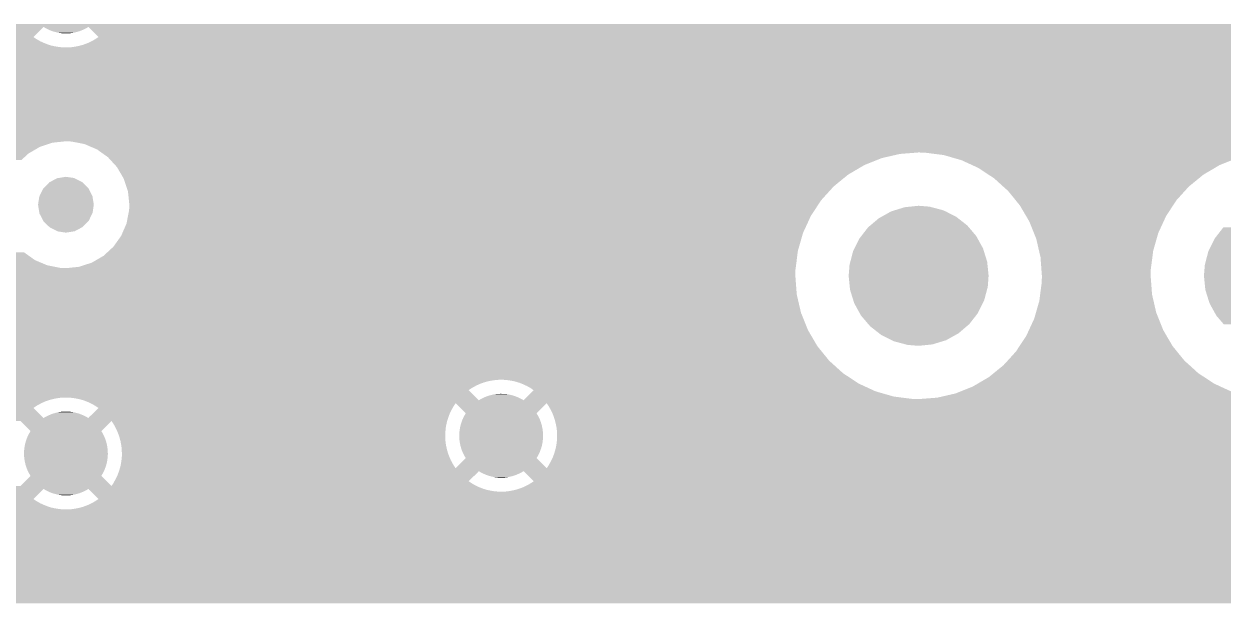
# Model space of a CAD drawing. Extents: x 295 to 953, y 10 to 290.
# Drawn here: x 604.77 to 621.91, y 233.98 to 242.26 of the extents above; entities that cross this region are included whole.
import ezdxf

# ---------------------------------------------------------------- set-up
doc = ezdxf.new("R2010")
doc.units = 0
doc.header["$LTSCALE"] = 5
doc.header["$MEASUREMENT"] = 0
doc.layers.add('FROMC1', color=7, linetype='CONTINUOUS')

msp = doc.modelspace()

# ---------------------------------------------------------------- linework, layer by layer
at = {"layer": 'FROMC1'}
for points in [[(583.018, 242.213), (583.018, 242.255), (647.026, 242.213), (647.026, 242.255)], [(583.018, 242.103), (583.018, 242.213), (604.939, 242.103), (605.049, 242.213)], [(583.018, 242.213), (583.018, 242.213), (605.049, 242.213), (605.05, 242.213)], [(595.289, 242.099), (595.21, 242.103), (604.936, 242.099), (604.939, 242.103)], [(595.445, 242.069), (595.289, 242.099), (604.905, 242.069), (604.936, 242.099)], [(605.079, 242.196), (605.05, 242.213), (605.661, 242.196), (605.69, 242.213)], [(605.092, 242.189), (605.079, 242.196), (605.646, 242.189), (605.661, 242.196)], [(605.123, 242.174), (605.092, 242.189), (605.617, 242.174), (605.646, 242.189)], [(605.137, 242.168), (605.123, 242.174), (605.601, 242.168), (605.617, 242.174)], [(605.169, 242.155), (605.137, 242.168), (605.571, 242.155), (605.601, 242.168)], [(605.183, 242.15), (605.169, 242.155), (605.554, 242.15), (605.571, 242.155)], [(605.217, 242.141), (605.183, 242.15), (605.524, 242.141), (605.554, 242.15)], [(605.231, 242.137), (605.217, 242.141), (605.506, 242.137), (605.524, 242.141)], [(605.266, 242.13), (605.231, 242.137), (605.476, 242.13), (605.506, 242.137)], [(605.279, 242.127), (605.266, 242.13), (605.457, 242.127), (605.476, 242.13)], [(605.316, 242.123), (605.279, 242.127), (605.427, 242.123), (605.457, 242.127)], [(605.328, 242.122), (605.316, 242.123), (605.403, 242.122), (605.427, 242.123)], [(605.377, 242.121), (605.328, 242.122), (605.377, 242.121), (605.403, 242.122)], [(605.834, 242.069), (605.69, 242.213), (647.026, 242.069), (647.026, 242.213)], [(595.478, 242.062), (595.445, 242.069), (604.915, 242.062), (604.905, 242.069)], [(595.536, 242.037), (595.478, 242.062), (604.953, 242.037), (604.915, 242.062)], [(595.601, 242.009), (595.536, 242.037), (605.002, 242.009), (604.953, 242.037)], [(595.654, 241.987), (595.601, 242.009), (605.05, 241.987), (605.002, 242.009)], [(595.656, 241.985), (595.654, 241.987), (605.054, 241.985), (605.05, 241.987)], [(595.685, 241.964), (595.656, 241.985), (605.107, 241.964), (605.054, 241.985)], [(595.709, 241.947), (595.685, 241.964), (605.161, 241.947), (605.107, 241.964)], [(595.727, 241.935), (595.709, 241.947), (605.217, 241.935), (605.161, 241.947)], [(595.739, 241.926), (595.727, 241.935), (605.273, 241.926), (605.217, 241.935)], [(595.746, 241.921), (595.739, 241.926), (605.33, 241.921), (605.273, 241.926)], [(595.747, 241.92), (595.746, 241.921), (605.387, 241.92), (605.33, 241.921)], [(595.81, 241.876), (595.747, 241.92), (647.026, 241.876), (647.026, 241.92)], [(605.387, 241.92), (605.444, 241.923), (647.026, 241.92), (647.026, 241.923)], [(605.444, 241.923), (605.501, 241.931), (647.026, 241.923), (647.026, 241.931)], [(605.501, 241.931), (605.556, 241.942), (647.026, 241.931), (647.026, 241.942)], [(605.556, 241.942), (605.611, 241.957), (647.026, 241.942), (647.026, 241.957)], [(605.611, 241.957), (605.665, 241.976), (647.026, 241.957), (647.026, 241.976)], [(605.665, 241.976), (605.717, 241.999), (647.026, 241.976), (647.026, 241.999)], [(605.717, 241.999), (605.768, 242.026), (647.026, 241.999), (647.026, 242.026)], [(605.768, 242.026), (605.816, 242.056), (647.026, 242.026), (647.026, 242.056)], [(605.816, 242.056), (605.834, 242.069), (647.026, 242.056), (647.026, 242.069)], [(595.939, 241.734), (595.81, 241.876), (647.026, 241.734), (647.026, 241.876)], [(596.036, 241.569), (595.939, 241.734), (647.026, 241.569), (647.026, 241.734)], [(596.096, 241.387), (596.036, 241.569), (647.026, 241.387), (647.026, 241.569)], [(596.116, 241.196), (596.096, 241.387), (647.026, 241.196), (647.026, 241.387)], [(596.076, 240.928), (596.113, 241.116), (647.026, 240.928), (647.026, 241.116)], [(596.113, 241.116), (596.116, 241.196), (647.026, 241.116), (647.026, 241.196)], [(596, 240.752), (596.076, 240.928), (647.026, 240.752), (647.026, 240.928)], [(595.889, 240.596), (596, 240.752), (647.026, 240.596), (647.026, 240.752)], [(595.783, 240.499), (595.849, 240.559), (604.997, 240.499), (605.179, 240.559)], [(595.849, 240.559), (595.871, 240.579), (605.179, 240.559), (605.37, 240.579)], [(595.871, 240.579), (595.889, 240.596), (647.026, 240.579), (647.026, 240.596)], [(605.449, 240.575), (605.37, 240.579), (647.026, 240.575), (647.026, 240.579)], [(605.523, 240.561), (605.449, 240.575), (647.026, 240.561), (647.026, 240.575)], [(605.538, 240.558), (605.523, 240.561), (637.772, 240.558), (637.86, 240.561)], [(605.574, 240.551), (605.538, 240.558), (637.685, 240.551), (637.772, 240.558)], [(605.63, 240.54), (605.574, 240.551), (637.597, 240.54), (637.685, 240.551)], [(605.638, 240.538), (605.63, 240.54), (637.589, 240.538), (637.597, 240.54)], [(605.669, 240.525), (605.638, 240.538), (637.511, 240.525), (637.589, 240.538)], [(595.4, 240.309), (595.582, 240.369), (604.731, 240.309), (604.796, 240.369)], [(595.582, 240.369), (595.638, 240.402), (604.796, 240.369), (604.831, 240.402)], [(595.638, 240.402), (595.748, 240.466), (604.831, 240.402), (604.941, 240.466)], [(595.748, 240.466), (595.783, 240.499), (604.941, 240.466), (604.997, 240.499)], [(605.714, 240.505), (605.669, 240.525), (637.425, 240.505), (637.511, 240.525)], [(605.768, 240.482), (605.714, 240.505), (637.34, 240.482), (637.425, 240.505)], [(605.814, 240.463), (605.768, 240.482), (637.278, 240.463), (637.34, 240.482)], [(605.824, 240.455), (605.814, 240.463), (637.256, 240.455), (637.278, 240.463)], [(605.867, 240.425), (605.824, 240.455), (637.174, 240.425), (637.256, 240.455)], [(605.875, 240.419), (605.867, 240.425), (637.16, 240.419), (637.174, 240.425)], [(605.904, 240.398), (605.875, 240.419), (617.295, 240.398), (617.562, 240.419)], [(605.97, 240.352), (605.904, 240.398), (617.093, 240.352), (617.295, 240.398)], [(617.653, 240.416), (617.562, 240.419), (622.61, 240.416), (622.642, 240.419)], [(617.792, 240.398), (617.653, 240.416), (622.375, 240.398), (622.61, 240.416)], [(617.919, 240.382), (617.792, 240.398), (622.305, 240.382), (622.375, 240.398)], [(618.072, 240.338), (617.919, 240.382), (622.114, 240.338), (622.305, 240.382)], [(605.982, 240.338), (605.97, 240.352), (617.034, 240.338), (617.093, 240.352)], [(606.073, 240.239), (605.982, 240.338), (616.786, 240.239), (617.034, 240.338)], [(606.099, 240.21), (606.073, 240.239), (616.737, 240.21), (616.786, 240.239)], [(606.162, 240.103), (606.099, 240.21), (616.555, 240.103), (616.737, 240.21)], [(618.176, 240.308), (618.072, 240.338), (622.04, 240.308), (622.114, 240.338)], [(618.326, 240.239), (618.176, 240.308), (621.866, 240.239), (622.04, 240.308)], [(618.419, 240.196), (618.326, 240.239), (621.794, 240.196), (621.866, 240.239)], [(618.559, 240.103), (618.419, 240.196), (621.635, 240.103), (621.794, 240.196)], [(605.144, 239.998), (605.244, 240.051), (605.599, 239.998), (605.491, 240.051)], [(605.244, 240.051), (605.264, 240.054), (605.491, 240.051), (605.485, 240.054)], [(605.264, 240.054), (605.37, 240.071), (605.485, 240.054), (605.37, 240.071)], [(606.196, 240.045), (606.162, 240.103), (616.483, 240.045), (616.555, 240.103)], [(606.232, 239.934), (606.196, 240.045), (616.348, 239.934), (616.483, 240.045)], [(618.642, 240.049), (618.559, 240.103), (621.569, 240.049), (621.635, 240.103)], [(618.768, 239.934), (618.642, 240.049), (621.428, 239.934), (621.569, 240.049)], [(604.993, 239.797), (605.043, 239.901), (605.748, 239.797), (605.694, 239.901)], [(605.043, 239.901), (605.052, 239.91), (605.694, 239.901), (605.69, 239.91)], [(605.052, 239.91), (605.132, 239.992), (605.69, 239.91), (605.605, 239.992)], [(605.132, 239.992), (605.144, 239.998), (605.605, 239.992), (605.599, 239.998)], [(606.256, 239.863), (606.232, 239.934), (616.283, 239.863), (616.348, 239.934)], [(606.27, 239.736), (606.256, 239.863), (616.168, 239.736), (616.283, 239.863)], [(618.84, 239.87), (618.768, 239.934), (621.369, 239.87), (621.428, 239.934)], [(618.949, 239.736), (618.84, 239.87), (621.248, 239.736), (621.369, 239.87)], [(604.971, 239.672), (604.988, 239.787), (605.768, 239.672), (605.75, 239.787)], [(604.988, 239.787), (604.993, 239.797), (605.75, 239.787), (605.748, 239.797)], [(606.276, 239.672), (606.27, 239.736), (616.126, 239.672), (616.168, 239.736)], [(619.009, 239.662), (618.949, 239.736), (621.2, 239.662), (621.248, 239.736)], [(604.989, 239.557), (604.971, 239.672), (605.751, 239.557), (605.768, 239.672)], [(604.991, 239.547), (604.989, 239.557), (605.746, 239.547), (605.751, 239.557)], [(605.045, 239.443), (604.991, 239.547), (605.696, 239.443), (605.746, 239.547)], [(606.236, 239.404), (606.257, 239.513), (615.971, 239.404), (616.021, 239.513)], [(606.257, 239.513), (606.273, 239.592), (616.021, 239.513), (616.073, 239.592)], [(606.273, 239.592), (606.276, 239.672), (616.073, 239.592), (616.126, 239.672)], [(617.035, 239.502), (617.169, 239.577), (618.095, 239.502), (617.947, 239.577)], [(617.169, 239.577), (617.219, 239.592), (617.947, 239.577), (617.915, 239.592)], [(617.219, 239.592), (617.361, 239.636), (617.915, 239.592), (617.749, 239.636)], [(617.361, 239.636), (617.436, 239.644), (617.749, 239.636), (617.721, 239.644)], [(617.436, 239.644), (617.562, 239.657), (617.721, 239.644), (617.562, 239.657)], [(619.097, 239.513), (619.009, 239.662), (621.101, 239.513), (621.2, 239.662)], [(619.144, 239.432), (619.097, 239.513), (621.064, 239.432), (621.101, 239.513)], [(605.049, 239.434), (605.045, 239.443), (605.687, 239.434), (605.696, 239.443)], [(605.134, 239.352), (605.049, 239.434), (605.607, 239.352), (605.687, 239.434)], [(605.14, 239.346), (605.134, 239.352), (605.595, 239.346), (605.607, 239.352)], [(605.248, 239.293), (605.14, 239.346), (605.495, 239.293), (605.595, 239.346)], [(606.178, 239.27), (606.236, 239.404), (615.909, 239.27), (615.971, 239.404)], [(616.743, 239.225), (616.839, 239.349), (618.385, 239.225), (618.28, 239.349)], [(616.839, 239.349), (616.874, 239.378), (618.28, 239.349), (618.254, 239.378)], [(616.874, 239.378), (616.993, 239.479), (618.254, 239.378), (618.125, 239.479)], [(616.993, 239.479), (617.035, 239.502), (618.125, 239.479), (618.095, 239.502)], [(619.209, 239.27), (619.144, 239.432), (620.989, 239.27), (621.064, 239.432)], [(621.823, 239.225), (621.919, 239.349), (623.465, 239.225), (623.36, 239.349)], [(605.255, 239.29), (605.248, 239.293), (605.475, 239.29), (605.495, 239.293)], [(605.37, 239.273), (605.255, 239.29), (605.37, 239.273), (605.475, 239.29)], [(606.049, 239.072), (606.16, 239.228), (615.852, 239.072), (615.897, 239.228)], [(606.16, 239.228), (606.178, 239.27), (615.897, 239.228), (615.909, 239.27)], [(616.645, 239.049), (616.715, 239.19), (618.482, 239.049), (618.404, 239.19)], [(616.715, 239.19), (616.743, 239.225), (618.404, 239.19), (618.385, 239.225)], [(619.244, 239.183), (619.209, 239.27), (620.964, 239.183), (620.989, 239.27)], [(619.283, 239.013), (619.244, 239.183), (620.915, 239.013), (620.964, 239.183)], [(621.725, 239.049), (621.795, 239.19), (623.562, 239.049), (623.484, 239.19)], [(621.795, 239.19), (621.823, 239.225), (623.484, 239.19), (623.465, 239.225)], [(587.744, 238.92), (587.806, 238.992), (604.871, 238.92), (604.769, 238.992)], [(605.908, 238.942), (605.985, 239.013), (615.826, 238.942), (615.835, 239.013)], [(605.985, 239.013), (606.049, 239.072), (615.835, 239.013), (615.852, 239.072)], [(616.585, 238.856), (616.625, 239.01), (618.542, 238.856), (618.494, 239.01)], [(616.625, 239.01), (616.645, 239.049), (618.494, 239.01), (618.482, 239.049)], [(619.304, 238.923), (619.283, 239.013), (620.904, 238.923), (620.915, 239.013)], [(621.665, 238.856), (621.705, 239.01), (623.622, 238.856), (623.574, 239.01)], [(621.705, 239.01), (621.725, 239.049), (623.574, 239.01), (623.562, 239.049)], [(587.609, 238.806), (587.699, 238.881), (605.102, 238.806), (604.925, 238.881)], [(587.699, 238.881), (587.744, 238.92), (604.925, 238.881), (604.871, 238.92)], [(605.56, 238.785), (605.742, 238.845), (615.806, 238.785), (615.814, 238.845)], [(605.742, 238.845), (605.908, 238.942), (615.814, 238.845), (615.826, 238.942)], [(616.574, 238.815), (616.585, 238.856), (618.546, 238.815), (618.542, 238.856)], [(619.317, 238.748), (619.304, 238.923), (620.881, 238.748), (620.904, 238.923)], [(621.654, 238.815), (621.665, 238.856), (623.626, 238.815), (623.622, 238.856)], [(587.325, 238.617), (587.389, 238.656), (615.802, 238.617), (615.799, 238.656)], [(587.389, 238.656), (587.539, 238.748), (615.799, 238.656), (615.801, 238.748)], [(587.539, 238.748), (587.547, 238.752), (615.801, 238.748), (615.802, 238.752)], [(587.547, 238.752), (587.562, 238.765), (615.802, 238.752), (615.803, 238.765)], [(587.562, 238.765), (587.566, 238.769), (605.37, 238.765), (605.29, 238.769)], [(587.566, 238.769), (587.609, 238.806), (605.29, 238.769), (605.102, 238.806)], [(605.37, 238.765), (605.56, 238.785), (615.803, 238.765), (615.806, 238.785)], [(616.561, 238.656), (616.574, 238.815), (618.562, 238.656), (618.546, 238.815)], [(616.577, 238.497), (616.561, 238.656), (618.55, 238.497), (618.562, 238.656)], [(619.324, 238.656), (619.317, 238.748), (620.879, 238.656), (620.881, 238.748)], [(619.322, 238.564), (619.324, 238.656), (620.886, 238.564), (620.879, 238.656)], [(621.641, 238.656), (621.654, 238.815), (623.642, 238.656), (623.626, 238.815)], [(621.657, 238.497), (621.641, 238.656), (623.63, 238.497), (623.642, 238.656)], [(587.154, 238.547), (587.325, 238.617), (615.807, 238.547), (615.802, 238.617)], [(597.321, 238.543), (597.242, 238.547), (615.807, 238.543), (615.807, 238.547)], [(597.51, 238.506), (597.321, 238.543), (615.81, 238.506), (615.807, 238.543)], [(597.686, 238.431), (597.51, 238.506), (615.816, 238.431), (615.81, 238.506)], [(616.581, 238.456), (616.577, 238.497), (618.539, 238.456), (618.55, 238.497)], [(619.299, 238.389), (619.322, 238.564), (620.899, 238.389), (620.886, 238.564)], [(621.661, 238.456), (621.657, 238.497), (623.619, 238.456), (623.63, 238.497)], [(597.744, 238.389), (597.686, 238.431), (615.819, 238.389), (615.816, 238.431)], [(597.842, 238.32), (597.744, 238.389), (615.835, 238.32), (615.819, 238.389)], [(597.971, 238.178), (597.842, 238.32), (615.868, 238.178), (615.835, 238.32)], [(616.629, 238.302), (616.581, 238.456), (618.498, 238.302), (618.539, 238.456)], [(619.288, 238.299), (619.299, 238.389), (620.92, 238.299), (620.899, 238.389)], [(621.709, 238.302), (621.661, 238.456), (623.578, 238.302), (623.619, 238.456)], [(598, 238.129), (597.971, 238.178), (615.879, 238.129), (615.868, 238.178)], [(616.641, 238.263), (616.629, 238.302), (618.478, 238.263), (618.498, 238.302)], [(616.719, 238.122), (616.641, 238.263), (618.408, 238.122), (618.478, 238.263)], [(619.239, 238.129), (619.288, 238.299), (620.959, 238.129), (620.92, 238.299)], [(621.721, 238.263), (621.709, 238.302), (623.558, 238.263), (623.578, 238.302)], [(621.799, 238.122), (621.721, 238.263), (623.488, 238.122), (623.558, 238.263)], [(598.068, 238.013), (598, 238.129), (615.926, 238.013), (615.879, 238.129)], [(598.112, 237.88), (598.068, 238.013), (615.979, 237.88), (615.926, 238.013)], [(616.738, 238.087), (616.719, 238.122), (618.381, 238.087), (618.408, 238.122)], [(616.844, 237.963), (616.738, 238.087), (618.284, 237.963), (618.381, 238.087)], [(616.869, 237.934), (616.844, 237.963), (618.249, 237.934), (618.284, 237.963)], [(619.139, 237.88), (619.214, 238.042), (621.059, 237.88), (620.994, 238.042)], [(619.214, 238.042), (619.239, 238.129), (620.994, 238.042), (620.959, 238.129)], [(621.818, 238.087), (621.799, 238.122), (623.461, 238.087), (623.488, 238.122)], [(621.924, 237.963), (621.818, 238.087), (623.364, 237.963), (623.461, 238.087)], [(598.128, 237.831), (598.112, 237.88), (616.008, 237.831), (615.979, 237.88)], [(598.147, 237.65), (598.128, 237.831), (616.114, 237.65), (616.008, 237.831)], [(616.998, 237.833), (616.869, 237.934), (618.131, 237.833), (618.249, 237.934)], [(617.028, 237.81), (616.998, 237.833), (618.089, 237.81), (618.131, 237.833)], [(617.176, 237.735), (617.028, 237.81), (617.954, 237.735), (618.089, 237.81)], [(619.003, 237.65), (619.102, 237.799), (621.194, 237.65), (621.106, 237.799)], [(619.102, 237.799), (619.139, 237.88), (621.106, 237.799), (621.059, 237.88)], [(598.145, 237.56), (598.148, 237.64), (616.187, 237.56), (616.122, 237.64)], [(598.148, 237.64), (598.147, 237.65), (616.122, 237.64), (616.114, 237.65)], [(617.208, 237.72), (617.176, 237.735), (617.904, 237.72), (617.954, 237.735)], [(617.374, 237.676), (617.208, 237.72), (617.762, 237.676), (617.904, 237.72)], [(617.403, 237.668), (617.374, 237.676), (617.687, 237.668), (617.762, 237.676)], [(617.562, 237.655), (617.403, 237.668), (617.562, 237.655), (617.687, 237.668)], [(618.955, 237.576), (619.003, 237.65), (621.254, 237.576), (621.194, 237.65)], [(598.122, 237.442), (598.145, 237.56), (616.283, 237.442), (616.187, 237.56)], [(618.834, 237.442), (618.955, 237.576), (621.363, 237.442), (621.254, 237.576)], [(598.061, 237.263), (598.108, 237.372), (616.481, 237.263), (616.361, 237.372)], [(598.108, 237.372), (598.122, 237.442), (616.361, 237.372), (616.283, 237.442)], [(618.634, 237.263), (618.775, 237.378), (621.561, 237.263), (621.435, 237.378)], [(618.775, 237.378), (618.834, 237.442), (621.435, 237.378), (621.363, 237.442)], [(597.957, 237.091), (597.974, 237.114), (611.245, 237.091), (611.297, 237.114)], [(597.974, 237.114), (597.987, 237.133), (611.297, 237.114), (611.351, 237.133)], [(597.987, 237.133), (597.998, 237.148), (611.351, 237.133), (611.406, 237.148)], [(597.998, 237.148), (598.006, 237.159), (611.406, 237.148), (611.462, 237.159)], [(598.006, 237.159), (598.011, 237.167), (611.462, 237.159), (611.518, 237.167)], [(598.011, 237.167), (598.014, 237.17), (611.518, 237.167), (611.575, 237.17)], [(598.014, 237.17), (598.032, 237.196), (616.622, 237.17), (616.583, 237.196)], [(598.032, 237.196), (598.061, 237.263), (616.583, 237.196), (616.481, 237.263)], [(611.632, 237.169), (611.575, 237.17), (616.623, 237.169), (616.622, 237.17)], [(611.689, 237.164), (611.632, 237.169), (616.631, 237.164), (616.623, 237.169)], [(611.745, 237.155), (611.689, 237.164), (616.644, 237.155), (616.631, 237.164)], [(611.801, 237.143), (611.745, 237.155), (616.664, 237.143), (616.644, 237.155)], [(611.855, 237.126), (611.801, 237.143), (616.689, 237.126), (616.664, 237.143)], [(611.881, 237.116), (611.855, 237.126), (616.705, 237.116), (616.689, 237.126)], [(611.908, 237.105), (611.881, 237.116), (616.727, 237.105), (616.705, 237.116)], [(611.96, 237.081), (611.908, 237.105), (616.78, 237.081), (616.727, 237.105)], [(618.337, 237.073), (618.409, 237.116), (621.877, 237.073), (621.785, 237.116)], [(618.409, 237.116), (618.568, 237.209), (621.785, 237.116), (621.644, 237.209)], [(618.568, 237.209), (618.634, 237.263), (621.644, 237.209), (621.561, 237.263)], [(597.786, 236.916), (597.901, 237.021), (611.233, 236.916), (611.128, 237.021)], [(597.901, 237.021), (597.915, 237.034), (611.128, 237.021), (611.146, 237.034)], [(597.915, 237.034), (597.921, 237.04), (611.146, 237.034), (611.155, 237.04)], [(597.921, 237.04), (597.938, 237.064), (611.155, 237.04), (611.194, 237.064)], [(597.938, 237.064), (597.957, 237.091), (611.194, 237.064), (611.245, 237.091)], [(611.361, 236.922), (611.391, 236.935), (611.825, 236.922), (611.793, 236.935)], [(611.391, 236.935), (611.408, 236.94), (611.793, 236.935), (611.779, 236.94)], [(611.408, 236.94), (611.438, 236.949), (611.779, 236.94), (611.745, 236.949)], [(611.438, 236.949), (611.456, 236.953), (611.745, 236.949), (611.731, 236.953)], [(611.456, 236.953), (611.486, 236.96), (611.731, 236.953), (611.696, 236.96)], [(611.486, 236.96), (611.505, 236.963), (611.696, 236.96), (611.683, 236.963)], [(611.505, 236.963), (611.535, 236.967), (611.683, 236.963), (611.646, 236.967)], [(611.535, 236.967), (611.559, 236.968), (611.646, 236.967), (611.634, 236.968)], [(611.559, 236.968), (611.585, 236.969), (611.634, 236.968), (611.585, 236.969)], [(612.01, 237.053), (611.96, 237.081), (616.841, 237.053), (616.78, 237.081)], [(611.966, 236.93), (612.039, 237.004), (617.205, 236.93), (616.948, 237.004)], [(612.057, 237.021), (612.01, 237.053), (616.909, 237.021), (616.841, 237.053)], [(612.039, 237.004), (612.057, 237.021), (616.948, 237.004), (616.909, 237.021)], [(617.898, 236.93), (618.089, 236.974), (622.285, 236.93), (622.131, 236.974)], [(618.089, 236.974), (618.163, 237.004), (622.131, 236.974), (622.028, 237.004)], [(618.163, 237.004), (618.337, 237.073), (622.028, 237.004), (621.877, 237.073)], [(597.432, 236.753), (597.474, 236.767), (604.919, 236.753), (604.905, 236.767)], [(597.474, 236.767), (597.513, 236.78), (604.905, 236.767), (604.923, 236.78)], [(597.513, 236.78), (597.604, 236.81), (604.923, 236.78), (604.971, 236.81)], [(597.604, 236.81), (597.614, 236.813), (604.971, 236.81), (604.978, 236.813)], [(597.614, 236.813), (597.654, 236.837), (604.978, 236.813), (605.022, 236.837)], [(597.654, 236.837), (597.693, 236.86), (605.022, 236.837), (605.074, 236.86)], [(597.693, 236.86), (597.726, 236.879), (605.074, 236.86), (605.128, 236.879)], [(597.726, 236.879), (597.752, 236.894), (605.128, 236.879), (605.183, 236.894)], [(597.752, 236.894), (597.771, 236.905), (605.183, 236.894), (605.239, 236.905)], [(597.771, 236.905), (597.78, 236.91), (605.239, 236.905), (605.276, 236.91)], [(597.78, 236.91), (597.782, 236.913), (605.276, 236.91), (605.295, 236.913)], [(597.782, 236.913), (597.786, 236.916), (605.295, 236.913), (605.352, 236.916)], [(605.409, 236.915), (605.352, 236.916), (611.234, 236.915), (611.233, 236.916)], [(605.466, 236.91), (605.409, 236.915), (611.239, 236.91), (611.234, 236.915)], [(605.522, 236.901), (605.466, 236.91), (611.248, 236.901), (611.239, 236.91)], [(605.578, 236.889), (605.522, 236.901), (611.261, 236.889), (611.248, 236.901)], [(605.615, 236.877), (605.578, 236.889), (611.272, 236.877), (611.261, 236.889)], [(605.616, 236.877), (605.615, 236.877), (611.273, 236.877), (611.272, 236.877)], [(605.632, 236.872), (605.616, 236.877), (637.214, 236.872), (637.201, 236.877)], [(605.685, 236.851), (605.632, 236.872), (637.273, 236.851), (637.214, 236.872)], [(605.703, 236.843), (605.685, 236.851), (637.297, 236.843), (637.273, 236.851)], [(605.72, 236.835), (605.703, 236.843), (637.325, 236.835), (637.297, 236.843)], [(605.737, 236.827), (605.72, 236.835), (610.936, 236.827), (610.941, 236.835)], [(605.787, 236.799), (605.737, 236.827), (610.918, 236.799), (610.936, 236.827)], [(605.804, 236.787), (605.787, 236.799), (610.91, 236.787), (610.918, 236.799)], [(605.834, 236.767), (605.804, 236.787), (610.899, 236.767), (610.91, 236.787)], [(605.804, 236.737), (605.834, 236.767), (610.882, 236.737), (610.899, 236.767)], [(611.086, 236.69), (610.941, 236.835), (612.099, 236.69), (612.244, 236.835)], [(611.273, 236.877), (611.301, 236.894), (611.913, 236.877), (611.883, 236.894)], [(611.301, 236.894), (611.316, 236.901), (611.883, 236.894), (611.87, 236.901)], [(611.316, 236.901), (611.345, 236.916), (611.87, 236.901), (611.839, 236.916)], [(611.345, 236.916), (611.361, 236.922), (611.839, 236.916), (611.825, 236.922)], [(611.913, 236.877), (611.929, 236.893), (637.201, 236.877), (637.16, 236.893)], [(611.929, 236.893), (611.931, 236.896), (617.562, 236.893), (617.47, 236.896)], [(611.931, 236.896), (611.966, 236.93), (617.47, 236.896), (617.205, 236.93)], [(612.255, 236.818), (612.244, 236.835), (637.381, 236.818), (637.325, 236.835)], [(612.266, 236.802), (612.255, 236.818), (637.446, 236.802), (637.381, 236.818)], [(612.269, 236.797), (612.266, 236.802), (637.466, 236.797), (637.446, 236.802)], [(612.279, 236.78), (612.269, 236.797), (637.553, 236.78), (637.466, 236.797)], [(612.287, 236.766), (612.279, 236.78), (637.64, 236.766), (637.553, 236.78)], [(612.292, 236.757), (612.287, 236.766), (637.727, 236.757), (637.64, 236.766)], [(617.562, 236.893), (617.593, 236.896), (622.642, 236.893), (622.55, 236.896)], [(617.593, 236.896), (617.828, 236.914), (622.55, 236.896), (622.411, 236.914)], [(617.828, 236.914), (617.898, 236.93), (622.411, 236.914), (622.285, 236.93)], [(587.095, 236.677), (586.867, 236.733), (604.995, 236.677), (604.939, 236.733)], [(587.224, 236.623), (587.095, 236.677), (605.049, 236.623), (604.995, 236.677)], [(587.325, 236.581), (587.224, 236.623), (610.821, 236.581), (610.834, 236.623)], [(587.224, 236.623), (587.224, 236.623), (605.05, 236.623), (605.049, 236.623)], [(597.242, 236.733), (597.432, 236.753), (604.939, 236.733), (604.919, 236.753)], [(605.05, 236.623), (605.078, 236.64), (605.69, 236.623), (605.66, 236.64)], [(605.078, 236.64), (605.093, 236.647), (605.66, 236.64), (605.647, 236.647)], [(605.093, 236.647), (605.122, 236.662), (605.647, 236.647), (605.616, 236.662)], [(605.122, 236.662), (605.138, 236.668), (605.616, 236.662), (605.602, 236.668)], [(605.138, 236.668), (605.168, 236.681), (605.602, 236.668), (605.57, 236.681)], [(605.168, 236.681), (605.185, 236.686), (605.57, 236.681), (605.556, 236.686)], [(605.185, 236.686), (605.215, 236.695), (605.556, 236.686), (605.522, 236.695)], [(605.215, 236.695), (605.233, 236.699), (605.522, 236.695), (605.508, 236.699)], [(605.233, 236.699), (605.263, 236.706), (605.508, 236.699), (605.473, 236.706)], [(605.263, 236.706), (605.282, 236.709), (605.473, 236.706), (605.46, 236.709)], [(605.282, 236.709), (605.312, 236.713), (605.46, 236.709), (605.423, 236.713)], [(605.312, 236.713), (605.336, 236.714), (605.423, 236.713), (605.411, 236.714)], [(605.336, 236.714), (605.362, 236.715), (605.411, 236.714), (605.362, 236.715)], [(605.69, 236.623), (605.699, 236.633), (610.834, 236.623), (610.837, 236.633)], [(605.699, 236.633), (605.753, 236.686), (610.837, 236.633), (610.857, 236.686)], [(605.753, 236.686), (605.804, 236.737), (610.857, 236.686), (610.882, 236.737)], [(611.026, 236.564), (611.04, 236.603), (612.16, 236.564), (612.145, 236.603)], [(611.04, 236.603), (611.044, 236.61), (612.145, 236.603), (612.142, 236.61)], [(611.044, 236.61), (611.061, 236.647), (612.142, 236.61), (612.124, 236.647)], [(611.061, 236.647), (611.065, 236.654), (612.124, 236.647), (612.12, 236.654)], [(611.065, 236.654), (611.086, 236.69), (612.12, 236.654), (612.099, 236.69)], [(612.295, 236.753), (612.292, 236.757), (637.804, 236.753), (637.727, 236.757)], [(612.295, 236.752), (612.295, 236.753), (637.815, 236.752), (637.804, 236.753)], [(612.296, 236.751), (612.295, 236.752), (637.903, 236.751), (637.815, 236.752)], [(612.321, 236.702), (612.296, 236.751), (647.026, 236.702), (647.026, 236.751)], [(612.342, 236.649), (612.321, 236.702), (647.026, 236.649), (647.026, 236.702)], [(612.36, 236.595), (612.342, 236.649), (647.026, 236.595), (647.026, 236.649)], [(612.374, 236.54), (612.36, 236.595), (647.026, 236.54), (647.026, 236.595)], [(604.863, 236.436), (604.718, 236.581), (605.876, 236.436), (606.021, 236.581)], [(604.842, 236.4), (604.863, 236.436), (605.897, 236.4), (605.876, 236.436)], [(606.023, 236.578), (606.021, 236.581), (610.82, 236.578), (610.821, 236.581)], [(606.043, 236.548), (606.023, 236.578), (610.813, 236.548), (610.82, 236.578)], [(606.058, 236.523), (606.043, 236.548), (610.807, 236.523), (610.813, 236.548)], [(606.072, 236.499), (606.058, 236.523), (610.803, 236.499), (610.807, 236.523)], [(606.088, 236.466), (606.072, 236.499), (610.798, 236.466), (610.803, 236.499)], [(606.098, 236.448), (606.088, 236.466), (610.797, 236.448), (610.798, 236.466)], [(606.113, 236.409), (606.098, 236.448), (610.793, 236.409), (610.797, 236.448)], [(610.995, 236.419), (611, 236.46), (612.19, 236.419), (612.185, 236.46)], [(610.995, 236.411), (610.995, 236.419), (612.19, 236.411), (612.19, 236.419)], [(611, 236.46), (611.002, 236.468), (612.185, 236.46), (612.184, 236.468)], [(611.002, 236.468), (611.009, 236.509), (612.184, 236.468), (612.175, 236.509)], [(611.009, 236.509), (611.012, 236.517), (612.175, 236.509), (612.174, 236.517)], [(611.012, 236.517), (611.023, 236.556), (612.174, 236.517), (612.162, 236.556)], [(611.023, 236.556), (611.026, 236.564), (612.162, 236.556), (612.16, 236.564)], [(612.385, 236.484), (612.374, 236.54), (647.026, 236.484), (647.026, 236.54)], [(612.391, 236.427), (612.385, 236.484), (647.026, 236.427), (647.026, 236.484)], [(612.393, 236.37), (612.391, 236.427), (647.026, 236.37), (647.026, 236.427)], [(604.779, 236.214), (604.786, 236.255), (605.961, 236.214), (605.952, 236.255)], [(604.786, 236.255), (604.789, 236.263), (605.952, 236.255), (605.951, 236.263)], [(604.789, 236.263), (604.8, 236.302), (605.951, 236.263), (605.939, 236.302)], [(604.8, 236.302), (604.803, 236.31), (605.939, 236.302), (605.937, 236.31)], [(604.803, 236.31), (604.817, 236.349), (605.937, 236.31), (605.922, 236.349)], [(604.817, 236.349), (604.821, 236.356), (605.922, 236.349), (605.919, 236.356)], [(604.821, 236.356), (604.838, 236.393), (605.919, 236.356), (605.901, 236.393)], [(604.838, 236.393), (604.842, 236.4), (605.901, 236.393), (605.897, 236.4)], [(606.119, 236.395), (606.113, 236.409), (610.793, 236.395), (610.793, 236.409)], [(606.134, 236.352), (606.119, 236.395), (610.793, 236.352), (610.793, 236.395)], [(606.137, 236.341), (606.134, 236.352), (610.793, 236.341), (610.793, 236.352)], [(606.149, 236.296), (606.137, 236.341), (610.796, 236.296), (610.793, 236.341)], [(606.151, 236.286), (606.149, 236.296), (610.797, 236.286), (610.796, 236.296)], [(606.16, 236.239), (606.151, 236.286), (610.803, 236.239), (610.797, 236.286)], [(610.993, 236.37), (610.995, 236.411), (612.192, 236.37), (612.19, 236.411)], [(610.995, 236.329), (610.993, 236.37), (612.191, 236.329), (612.192, 236.37)], [(610.995, 236.321), (610.995, 236.329), (612.19, 236.321), (612.191, 236.329)], [(611, 236.28), (610.995, 236.321), (612.185, 236.28), (612.19, 236.321)], [(611.001, 236.272), (611, 236.28), (612.184, 236.272), (612.185, 236.28)], [(611.01, 236.231), (611.001, 236.272), (612.176, 236.231), (612.184, 236.272)], [(612.378, 236.217), (612.387, 236.274), (647.026, 236.217), (647.026, 236.274)], [(612.387, 236.274), (612.392, 236.331), (647.026, 236.274), (647.026, 236.331)], [(612.392, 236.331), (612.393, 236.37), (647.026, 236.331), (647.026, 236.37)], [(604.77, 236.116), (604.772, 236.157), (605.969, 236.116), (605.967, 236.157)], [(604.772, 236.075), (604.77, 236.116), (605.968, 236.075), (605.969, 236.116)], [(604.772, 236.165), (604.777, 236.206), (605.967, 236.165), (605.962, 236.206)], [(604.772, 236.157), (604.772, 236.165), (605.967, 236.157), (605.967, 236.165)], [(604.772, 236.067), (604.772, 236.075), (605.967, 236.067), (605.968, 236.075)], [(604.777, 236.206), (604.779, 236.214), (605.962, 236.206), (605.961, 236.214)], [(606.162, 236.23), (606.16, 236.239), (610.805, 236.23), (610.803, 236.239)], [(606.167, 236.183), (606.162, 236.23), (610.815, 236.183), (610.805, 236.23)], [(606.164, 236.022), (606.169, 236.075), (610.872, 236.022), (610.849, 236.075)], [(606.168, 236.173), (606.167, 236.183), (610.817, 236.173), (610.815, 236.183)], [(606.169, 236.128), (606.168, 236.173), (610.83, 236.128), (610.817, 236.173)], [(606.17, 236.116), (606.169, 236.128), (610.834, 236.116), (610.83, 236.128)], [(606.169, 236.077), (606.17, 236.116), (610.848, 236.077), (610.834, 236.116)], [(606.169, 236.075), (606.169, 236.077), (610.849, 236.075), (610.848, 236.077)], [(611.011, 236.223), (611.01, 236.231), (612.174, 236.223), (612.176, 236.231)], [(611.023, 236.184), (611.011, 236.223), (612.162, 236.184), (612.174, 236.223)], [(611.025, 236.176), (611.023, 236.184), (612.159, 236.176), (612.162, 236.184)], [(611.04, 236.137), (611.025, 236.176), (612.145, 236.137), (612.159, 236.176)], [(611.043, 236.13), (611.04, 236.137), (612.142, 236.13), (612.145, 236.137)], [(611.061, 236.093), (611.043, 236.13), (612.124, 236.093), (612.142, 236.13)], [(611.065, 236.086), (611.061, 236.093), (612.12, 236.086), (612.124, 236.093)], [(611.086, 236.05), (611.065, 236.086), (612.099, 236.05), (612.12, 236.086)], [(612.328, 236.054), (612.348, 236.107), (647.026, 236.054), (647.026, 236.107)], [(612.348, 236.107), (612.365, 236.162), (647.026, 236.107), (647.026, 236.162)], [(612.365, 236.162), (612.378, 236.217), (647.026, 236.162), (647.026, 236.217)], [(604.777, 236.026), (604.772, 236.067), (605.962, 236.026), (605.967, 236.067)], [(604.778, 236.018), (604.777, 236.026), (605.961, 236.018), (605.962, 236.026)], [(604.787, 235.977), (604.778, 236.018), (605.953, 235.977), (605.961, 236.018)], [(604.788, 235.969), (604.787, 235.977), (605.951, 235.969), (605.953, 235.977)], [(604.8, 235.93), (604.788, 235.969), (605.939, 235.93), (605.951, 235.969)], [(604.802, 235.922), (604.8, 235.93), (605.936, 235.922), (605.939, 235.93)], [(604.817, 235.883), (604.802, 235.922), (605.922, 235.883), (605.936, 235.922)], [(606.128, 235.863), (606.141, 235.905), (647.026, 235.863), (647.026, 235.905)], [(606.141, 235.905), (606.142, 235.908), (610.941, 235.905), (610.939, 235.908)], [(606.142, 235.908), (606.146, 235.923), (610.939, 235.908), (610.929, 235.923)], [(606.146, 235.923), (606.155, 235.963), (610.929, 235.923), (610.904, 235.963)], [(606.155, 235.963), (606.156, 235.972), (610.904, 235.963), (610.899, 235.972)], [(606.156, 235.972), (606.164, 236.02), (610.899, 235.972), (610.873, 236.02)], [(606.164, 236.02), (606.164, 236.022), (610.873, 236.02), (610.872, 236.022)], [(610.941, 235.905), (611.086, 236.05), (612.244, 235.905), (612.099, 236.05)], [(612.244, 235.905), (612.275, 235.953), (647.026, 235.905), (647.026, 235.953)], [(612.275, 235.953), (612.303, 236.003), (647.026, 235.953), (647.026, 236.003)], [(612.303, 236.003), (612.328, 236.054), (647.026, 236.003), (647.026, 236.054)], [(604.718, 235.651), (604.863, 235.796), (606.021, 235.651), (605.876, 235.796)], [(604.82, 235.876), (604.817, 235.883), (605.919, 235.876), (605.922, 235.883)], [(604.838, 235.839), (604.82, 235.876), (605.901, 235.839), (605.919, 235.876)], [(604.842, 235.832), (604.838, 235.839), (605.897, 235.832), (605.901, 235.839)], [(604.863, 235.796), (604.842, 235.832), (605.876, 235.796), (605.897, 235.832)], [(606.063, 235.719), (606.08, 235.749), (611.128, 235.719), (611.158, 235.749)], [(606.08, 235.749), (606.105, 235.8), (611.158, 235.749), (611.21, 235.8)], [(606.105, 235.8), (606.125, 235.853), (611.21, 235.8), (611.263, 235.853)], [(606.125, 235.853), (606.128, 235.863), (611.263, 235.853), (611.272, 235.863)], [(606.128, 235.863), (606.128, 235.863), (611.272, 235.863), (611.273, 235.863)], [(611.302, 235.846), (611.273, 235.863), (611.884, 235.846), (611.913, 235.863)], [(611.315, 235.839), (611.302, 235.846), (611.869, 235.839), (611.884, 235.846)], [(611.346, 235.824), (611.315, 235.839), (611.84, 235.824), (611.869, 235.839)], [(611.36, 235.818), (611.346, 235.824), (611.824, 235.818), (611.84, 235.824)], [(611.392, 235.805), (611.36, 235.818), (611.794, 235.805), (611.824, 235.818)], [(611.406, 235.8), (611.392, 235.805), (611.777, 235.8), (611.794, 235.805)], [(611.44, 235.791), (611.406, 235.8), (611.747, 235.791), (611.777, 235.8)], [(611.454, 235.787), (611.44, 235.791), (611.729, 235.787), (611.747, 235.791)], [(611.489, 235.78), (611.454, 235.787), (611.699, 235.78), (611.729, 235.787)], [(611.502, 235.777), (611.489, 235.78), (611.68, 235.777), (611.699, 235.78)], [(611.539, 235.773), (611.502, 235.777), (611.65, 235.773), (611.68, 235.777)], [(611.551, 235.772), (611.539, 235.773), (611.626, 235.772), (611.65, 235.773)], [(611.6, 235.771), (611.551, 235.772), (611.6, 235.771), (611.626, 235.772)], [(612.057, 235.719), (611.913, 235.863), (647.026, 235.719), (647.026, 235.863)], [(588.144, 235.635), (588.138, 235.651), (611.277, 235.635), (611.242, 235.651)], [(588.153, 235.614), (588.144, 235.635), (611.33, 235.614), (611.277, 235.635)], [(588.154, 235.611), (588.153, 235.614), (611.339, 235.611), (611.33, 235.614)], [(588.155, 235.609), (588.154, 235.611), (611.347, 235.609), (611.339, 235.611)], [(588.181, 235.499), (588.155, 235.609), (604.939, 235.499), (605.049, 235.609)], [(588.155, 235.609), (588.155, 235.609), (605.049, 235.609), (605.05, 235.609)], [(605.079, 235.592), (605.05, 235.609), (605.661, 235.592), (605.69, 235.609)], [(605.092, 235.585), (605.079, 235.592), (605.646, 235.585), (605.661, 235.592)], [(605.123, 235.57), (605.092, 235.585), (605.617, 235.57), (605.646, 235.585)], [(605.137, 235.564), (605.123, 235.57), (605.601, 235.564), (605.617, 235.57)], [(605.169, 235.551), (605.137, 235.564), (605.571, 235.551), (605.601, 235.564)], [(605.701, 235.597), (605.69, 235.609), (611.384, 235.597), (611.347, 235.609)], [(605.714, 235.585), (605.701, 235.597), (611.44, 235.585), (611.384, 235.597)], [(605.723, 235.576), (605.714, 235.585), (611.496, 235.576), (611.44, 235.585)], [(605.728, 235.571), (605.723, 235.576), (611.553, 235.571), (611.496, 235.576)], [(605.729, 235.57), (605.728, 235.571), (611.61, 235.57), (611.553, 235.571)], [(605.834, 235.465), (605.729, 235.57), (647.026, 235.465), (647.026, 235.57)], [(606.021, 235.651), (606.026, 235.659), (611.242, 235.651), (611.225, 235.659)], [(606.026, 235.659), (606.045, 235.687), (611.225, 235.659), (611.176, 235.687)], [(606.045, 235.687), (606.052, 235.699), (611.176, 235.687), (611.158, 235.699)], [(606.052, 235.699), (606.063, 235.719), (611.158, 235.699), (611.128, 235.719)], [(611.61, 235.57), (611.667, 235.573), (647.026, 235.57), (647.026, 235.573)], [(611.667, 235.573), (611.724, 235.581), (647.026, 235.573), (647.026, 235.581)], [(611.724, 235.581), (611.779, 235.592), (647.026, 235.581), (647.026, 235.592)], [(611.779, 235.592), (611.834, 235.607), (647.026, 235.592), (647.026, 235.607)], [(611.834, 235.607), (611.888, 235.626), (647.026, 235.607), (647.026, 235.626)], [(611.888, 235.626), (611.94, 235.649), (647.026, 235.626), (647.026, 235.649)], [(611.94, 235.649), (611.991, 235.676), (647.026, 235.649), (647.026, 235.676)], [(611.991, 235.676), (612.039, 235.706), (647.026, 235.676), (647.026, 235.706)], [(612.039, 235.706), (612.057, 235.719), (647.026, 235.706), (647.026, 235.719)], [(595.289, 235.495), (595.21, 235.499), (604.936, 235.495), (604.939, 235.499)], [(595.445, 235.465), (595.289, 235.495), (604.905, 235.465), (604.936, 235.495)], [(595.478, 235.458), (595.445, 235.465), (604.915, 235.458), (604.905, 235.465)], [(595.536, 235.433), (595.478, 235.458), (604.953, 235.433), (604.915, 235.458)], [(595.601, 235.405), (595.536, 235.433), (605.002, 235.405), (604.953, 235.433)], [(595.654, 235.383), (595.601, 235.405), (605.05, 235.383), (605.002, 235.405)], [(605.183, 235.546), (605.169, 235.551), (605.554, 235.546), (605.571, 235.551)], [(605.217, 235.537), (605.183, 235.546), (605.524, 235.537), (605.554, 235.546)], [(605.231, 235.533), (605.217, 235.537), (605.506, 235.533), (605.524, 235.537)], [(605.266, 235.526), (605.231, 235.533), (605.476, 235.526), (605.506, 235.533)], [(605.279, 235.523), (605.266, 235.526), (605.457, 235.523), (605.476, 235.526)], [(605.316, 235.519), (605.279, 235.523), (605.427, 235.519), (605.457, 235.523)], [(605.328, 235.518), (605.316, 235.519), (605.403, 235.518), (605.427, 235.519)], [(605.377, 235.517), (605.328, 235.518), (605.377, 235.517), (605.403, 235.518)], [(605.665, 235.372), (605.717, 235.395), (647.026, 235.372), (647.026, 235.395)], [(605.717, 235.395), (605.768, 235.422), (647.026, 235.395), (647.026, 235.422)], [(605.768, 235.422), (605.816, 235.452), (647.026, 235.422), (647.026, 235.452)], [(605.816, 235.452), (605.834, 235.465), (647.026, 235.452), (647.026, 235.465)], [(595.656, 235.381), (595.654, 235.383), (605.054, 235.381), (605.05, 235.383)], [(595.685, 235.36), (595.656, 235.381), (605.107, 235.36), (605.054, 235.381)], [(595.709, 235.343), (595.685, 235.36), (605.161, 235.343), (605.107, 235.36)], [(595.727, 235.331), (595.709, 235.343), (605.217, 235.331), (605.161, 235.343)], [(595.739, 235.322), (595.727, 235.331), (605.273, 235.322), (605.217, 235.331)], [(595.746, 235.317), (595.739, 235.322), (605.33, 235.317), (605.273, 235.322)], [(595.747, 235.316), (595.746, 235.317), (605.387, 235.316), (605.33, 235.317)], [(595.81, 235.272), (595.747, 235.316), (647.026, 235.272), (647.026, 235.316)], [(595.939, 235.13), (595.81, 235.272), (647.026, 235.13), (647.026, 235.272)], [(605.387, 235.316), (605.444, 235.319), (647.026, 235.316), (647.026, 235.319)], [(605.444, 235.319), (605.501, 235.327), (647.026, 235.319), (647.026, 235.327)], [(605.501, 235.327), (605.556, 235.338), (647.026, 235.327), (647.026, 235.338)], [(605.556, 235.338), (605.611, 235.353), (647.026, 235.338), (647.026, 235.353)], [(605.611, 235.353), (605.665, 235.372), (647.026, 235.353), (647.026, 235.372)], [(596.036, 234.965), (595.939, 235.13), (647.026, 234.965), (647.026, 235.13)], [(596.096, 234.783), (596.036, 234.965), (647.026, 234.783), (647.026, 234.965)], [(596.112, 234.63), (596.096, 234.783), (647.026, 234.63), (647.026, 234.783)], [(596.113, 234.627), (596.112, 234.63), (642.633, 234.627), (642.69, 234.63)], [(596.113, 234.619), (596.113, 234.627), (642.577, 234.619), (642.633, 234.627)], [(596.115, 234.608), (596.113, 234.619), (642.521, 234.608), (642.577, 234.619)], [(596.113, 234.524), (596.115, 234.551), (642.309, 234.524), (642.36, 234.551)], [(596.116, 234.593), (596.115, 234.608), (642.466, 234.593), (642.521, 234.608)], [(596.115, 234.551), (596.116, 234.574), (642.36, 234.551), (642.412, 234.574)], [(596.116, 234.592), (596.116, 234.593), (642.464, 234.592), (642.466, 234.593)], [(596.116, 234.574), (596.116, 234.592), (642.412, 234.574), (642.464, 234.592)], [(596.078, 234.337), (596.107, 234.481), (642.387, 234.337), (642.243, 234.481)], [(596.107, 234.481), (596.109, 234.494), (642.243, 234.481), (642.261, 234.494)], [(596.109, 234.494), (596.113, 234.512), (642.261, 234.494), (642.29, 234.512)], [(596.113, 234.512), (596.113, 234.524), (642.29, 234.512), (642.309, 234.524)], [(596, 234.148), (596.021, 234.197), (641.973, 234.148), (641.997, 234.197)], [(596.021, 234.197), (596.043, 234.247), (641.997, 234.197), (642.025, 234.247)], [(596.043, 234.247), (596.063, 234.295), (642.025, 234.247), (642.056, 234.295)], [(596.063, 234.295), (596.076, 234.324), (647.026, 234.295), (647.026, 234.324)], [(596.076, 234.324), (596.078, 234.337), (647.026, 234.324), (647.026, 234.337)], [(596.078, 234.337), (596.078, 234.337), (642.388, 234.337), (642.387, 234.337)], [(595.889, 233.992), (595.922, 234.038), (641.924, 233.992), (641.935, 234.038)], [(595.922, 234.038), (595.961, 234.093), (641.935, 234.038), (641.952, 234.093)], [(595.961, 234.093), (595.999, 234.146), (641.952, 234.093), (641.972, 234.146)], [(595.999, 234.146), (596, 234.148), (641.972, 234.146), (641.973, 234.148)], [(595.871, 233.975), (595.879, 233.983), (641.921, 233.975), (641.922, 233.983)], [(595.879, 233.983), (595.889, 233.992), (641.922, 233.983), (641.924, 233.992)]]:
    msp.add_solid(points, dxfattribs=at)

doc.saveas('drawing.dxf')
